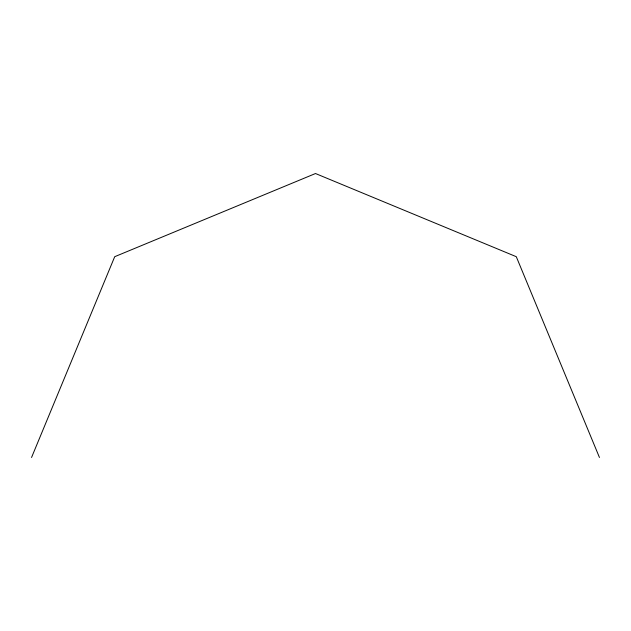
<?xml version="1.0" encoding="UTF-8"?>
<svg xmlns="http://www.w3.org/2000/svg" width="631" height="631" viewBox="0 0 631 631"><rect width="100%" height="100%" fill="white"/><g stroke="black" fill="none" stroke-linecap="round" stroke-linejoin="round"><path stroke-width="0.95" d="M31.55 457.475L114.716 256.691L315.5 173.525L516.284 256.691L599.45 457.475"/></g></svg>
